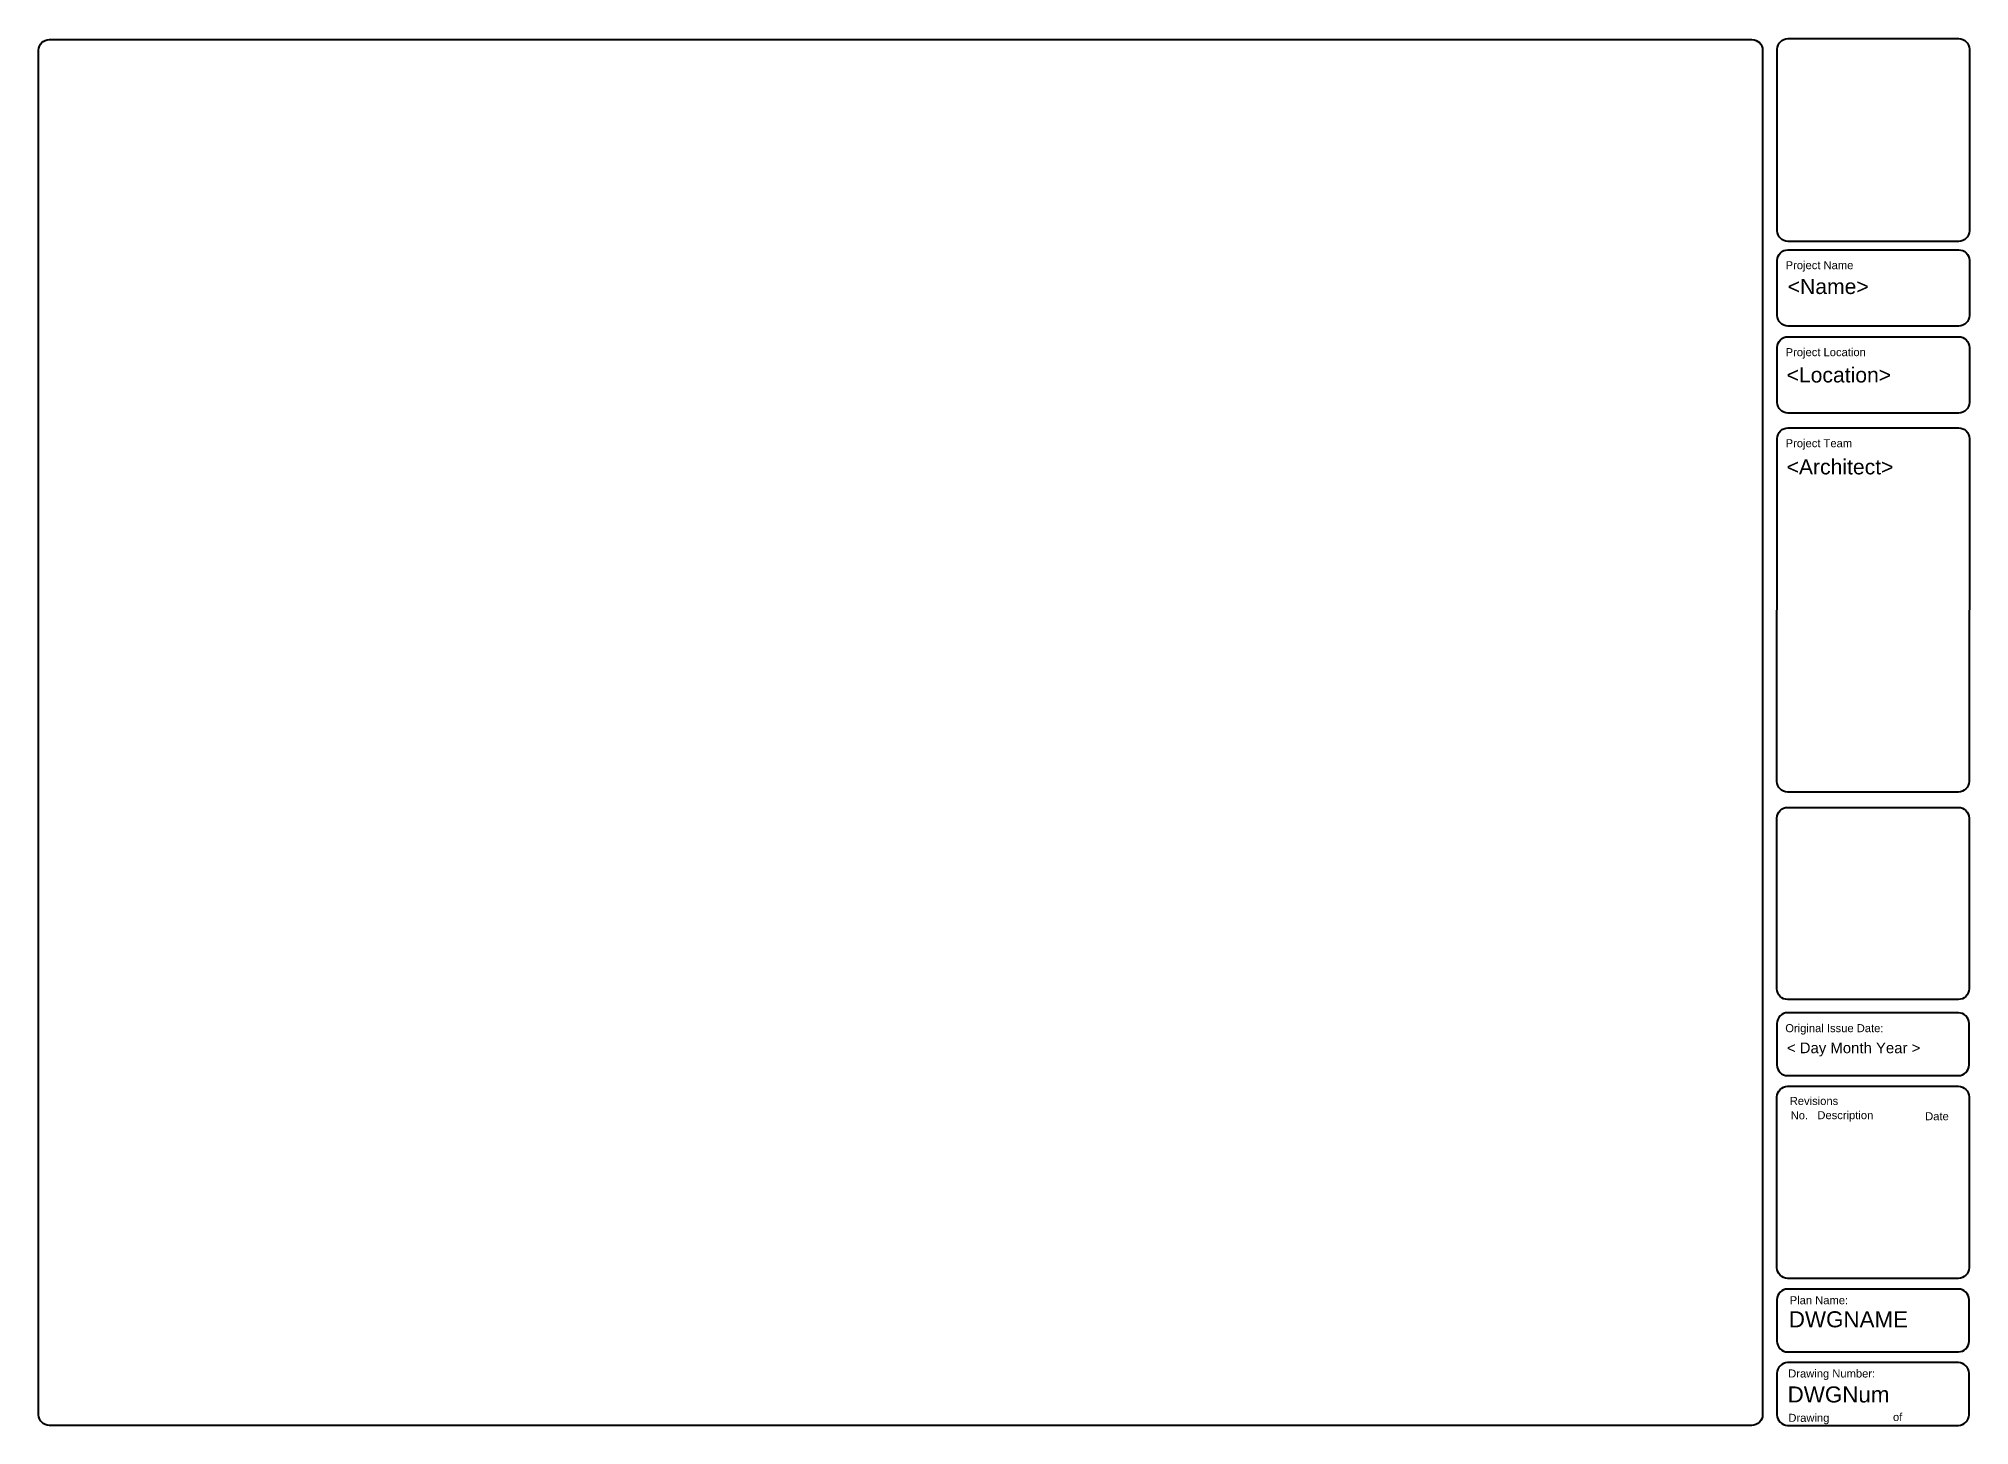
# Model space of a CAD drawing. Header units: millimetres. Extents: x -100 to 224448, y 0 to 22177.
# Drawn here: x -100 to 712, y 32 to 615 of the extents above; entities that cross this region are included whole.
import ezdxf
from ezdxf.enums import TextEntityAlignment as Align

# ---------------------------------------------------------------- set-up
doc = ezdxf.new("R2010")
doc.units = ezdxf.units.MM
doc.layers.add('Frame Borders', color=8, linetype='Continuous', lineweight=40)
doc.layers.add('Title Block Text', color=251, linetype='Continuous')
doc.styles.get("Standard").update_dxf_attribs({"font": 'arial.ttf'})

msp = doc.modelspace()

# ---------------------------------------------------------------- linework, layer by layer
at = {"layer": 'Frame Borders'}
for points in [[(-95.509915, 615.1007588583155), (620.8478790158687, 615.1007588583155, -0.414213562373095), (625.3379640158688, 610.6106738583155), (625.3379640158688, 36.49008500000001, -0.414213562373095), (620.8478790158687, 32.00000000000001), (-95.50991499999996, 32.00000000000001, -0.414213562373095), (-99.99999999999997, 36.49008500000001), (-100, 610.6106738583155, -0.4142135623730951)], [(636.0196589028734, 615.483978354374), (707.8610189028734, 615.483978354374, -0.414213562373095), (712.3511039028733, 610.993893354374), (712.3511039028733, 534.6624483543741, -0.414213562373095), (707.8610189028734, 530.172363354374), (636.0196589028734, 530.172363354374, -0.414213562373095), (631.5295739028734, 534.6624483543741), (631.5295739028734, 610.993893354374, -0.414213562373095)], [(636.0196589028734, 526.627081313673), (707.8610189028734, 526.627081313673, -0.414213562373095), (712.3511039028733, 522.1369963136731), (712.3511039028733, 499.010466737961, -0.414213562373095), (707.8610189028734, 494.5203817379611), (636.0196589028734, 494.5203817379611, -0.414213562373095), (631.5295739028734, 499.010466737961), (631.5295739028734, 522.1369963136731, -0.414213562373095)], [(636.0196589028734, 490.0302967379611), (707.8610189028734, 490.0302967379611, -0.414213562373095), (712.3511039028733, 485.540211737961), (712.3511039028733, 462.4136821622491, -0.414213562373095), (707.8610189028734, 457.9235971622491), (636.0196589028734, 457.9235971622491, -0.414213562373095), (631.5295739028734, 462.4136821622491), (631.5295739028734, 485.540211737961, -0.414213562373095)], [(636.0196589028734, 451.7190550120235), (707.8610189028734, 451.7190550120235, -0.414213562373095), (712.3511039028733, 447.2289700120235), (712.1948435116443, 302.9364762798035, -0.414213562373095), (707.7047585116443, 298.4463912798034), (635.8633985116444, 298.4463912798034, -0.414213562373095), (631.3733135116443, 302.9364762798035), (631.5295739028734, 447.2289700120235, -0.414213562373095)], [(635.8633985116444, 292.0099341852528), (707.7047585116443, 292.0099341852528, -0.414213562373095), (712.1948435116443, 287.5198491852528), (712.1948435116443, 215.6784891852528, -0.414213562373095), (707.7047585116443, 211.1884041852528), (635.8633985116444, 211.1884041852528, -0.414213562373095), (631.3733135116443, 215.6784891852528), (631.3733135116443, 287.5198491852528, -0.414213562373095)], [(707.7047585116443, 205.6021684438017), (635.8633985116444, 205.6021684438017, 0.414213562373095), (631.3733135116443, 201.1120834438017), (631.3733135116443, 183.6554589625345, 0.414213562373095), (635.8633985116444, 179.1653739625345), (707.7047585116443, 179.1653739625345, 0.414213562373095), (712.1948435116443, 183.6554589625345), (712.1948435116443, 201.1120834438017, 0.414213562373095)], [(635.8633985116444, 174.6752889625345), (707.7047585116443, 174.6752889625345, -0.414213562373095), (712.1948435116443, 170.1852039625345), (712.1948435116443, 98.34384396253449, -0.414213562373095), (707.7047585116443, 93.85375896253449), (635.8633985116444, 93.85375896253449, -0.414213562373095), (631.3733135116443, 98.34384396253449), (631.3733135116443, 170.1852039625345, -0.414213562373095)], [(707.7047585116443, 89.36367396253449), (635.8633985116444, 89.36367396253449, 0.414213562373095), (631.3733135116443, 84.87358896253448), (631.3733135116443, 67.41696448126726, 0.414213562373095), (635.8633985116444, 62.92687948126725), (707.7047585116443, 62.92687948126725, 0.414213562373095), (712.1948435116443, 67.41696448126726), (712.1948435116443, 84.87358896253448, 0.414213562373095)], [(707.7047585116443, 58.43679448126724), (635.8633985116444, 58.43679448126724, 0.414213562373095), (631.3733135116443, 53.94670948126725), (631.3733135116443, 36.49008500000001, 0.414213562373095), (635.8633985116444, 32.00000000000001), (707.7047585116443, 32.00000000000001, 0.414213562373095), (712.1948435116443, 36.49008500000001), (712.1948435116443, 53.94670948126725, 0.414213562373095)]]:
    msp.add_lwpolyline(points, format="xyb", close=True, dxfattribs=at)

# ---------------------------------------------------------------- texts
msp.add_attdef('DWGNum', (635.8701202546741, 41.64628838331339), 'Value', height=6.735127499999998, dxfattribs=at)
at = {"layer": 'Title Block Text'}
for s, p in [('Project Name', (635.0444178591345, 518.4704718709991)), ('Project Location', (635.0444178591345, 481.873687295287)), ('Project Team', (635.0444178591345, 443.5624455693495)), ('Original Issue Date:', (634.8881574679054, 197.4455590011277)), ('Revisions', (636.771601816414, 166.828609440268)), ('No.', (637.1686198585193, 160.7708819438012)), ('Description', (648.3932293325172, 160.8387074596962)), ('Date', (693.7381885603999, 160.3940909182787)), ('Plan Name:', (636.7645122085199, 82.97963332266204)), ('Drawing Number:', (636.1146314848359, 52.15260279368788)), ('Drawing', (636.1936954212356, 33.49587927569406)), ('of', (680.1988191162606, 33.82235459705841))]:
    msp.add_text(s, height=3.367563749999999, dxfattribs=at).set_placement(p)
at = {"layer": 'Title Block Text', "lineweight": 30, "flags": 104}
for tag, p in [('<Name>', (635.9094137960095, 514.3765807368372)), ('<Location>', (635.4343172098504, 477.1773917089402)), ('<Architect>', (635.4343172098504, 438.4879219949877))]:
    msp.add_attdef(tag, text='Value', height=6.363899999974543, dxfattribs=at).set_placement(p, align=Align.TOP_LEFT)
at = {"layer": 'Title Block Text'}
for tag, p, height in [('< Day Month Year >', (635.5723249649116, 188.5952540244577), 4.490085), ('DWGNAME', (636.3714870774338, 73.26691194305562), 6.735127499999998)]:
    msp.add_attdef(tag, p, 'Value', height=height, dxfattribs=at)

doc.saveas('drawing.dxf')
